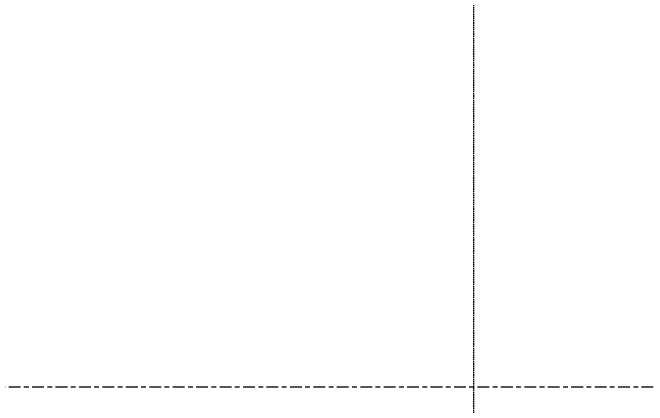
# Model space of a CAD drawing. Header units: millimetres. Extents: x -187664 to 435448, y -313239 to 299894.
# Drawn here: x 96619 to 97478, y -292972 to -292440 of the extents above; entities that cross this region are included whole.
import ezdxf

# ---------------------------------------------------------------- set-up
doc = ezdxf.new("R2010")
doc.units = ezdxf.units.MM
doc.linetypes.add('Centre', pattern=[31.75, 6.35, -4.7625, 15.875, -4.7625])
doc.linetypes.add('DPA_Hidden 50', pattern=[3, 2, -1])
for name, color, linetype, lineweight in [('A-ANNO-DIMS', 7, 'Continuous', 9), ('A-DETL', 7, 'Continuous', 70), ('A-FLOR-LEVL', 7, 'Continuous', 35)]:
    doc.layers.add(name, color=color, linetype=linetype, lineweight=lineweight)
doc.styles.add('Arial_2', font='arial.ttf', dxfattribs={"height": 300})
doc.dimstyles.new('DPA-DIM-3_0_T-T', dxfattribs={"dimscale": 304.8, "dimtxt": 306.07782, "dimasz": 0.656168, "dimexe": 0.656168, "dimexo": 0.0625, "dimgap": 0.164042, "dimtad": 1, "dimdec": 0, "dimzin": 0, "dimdsep": 46, "dimtxsty": 'Arial_2', "dimblk1": 'OBLIQUE', "dimblk2": 'OBLIQUE', "dimsah": 1, "dimcen": 0.09, "dimdle": 0.656168, "dimclrd": 7, "dimclre": 7, "dimclrt": 7, "dimadec": 8, "dimazin": 0, "dimtfac": 1, "dimtdec": 4, "dimtix": 1, "dimtmove": 0, "dimatfit": 3, "dimfxl": 1.312336, "dimfxlon": 1, "dimtvp": 1, "dimtolj": 1, "dimtzin": 0, "dimarcsym": 2})

# ---------------------------------------------------------------- blocks, each defined once
blk = doc.blocks.new('_Oblique')
at = {"color": 7, "linetype": 'ByBlock', "lineweight": -2}
blk.add_line((-0.5, -0.5), (0.5, 0.5), dxfattribs=at)
blk = doc.blocks.new('*D3773')
at = {"layer": 'A-ANNO-DIMS', "color": 7, "lineweight": -2, "transparency": 16777216}
for p, q in [((96492.46, -290696.75), (96492.46, -294096.75)), ((96873.41, -290896.75), (96292.46, -290896.75)), ((96873.41, -293896.75), (96292.46, -293896.75))]:
    blk.add_line(p, q, dxfattribs=at)
at = {"layer": 'A-ANNO-DIMS', "color": 7, "lineweight": -2, "transparency": 16777216, "xscale": 200, "yscale": 200, "zscale": 200}
for p, rotation in [((96492.46, -290896.75), 90), ((96492.46, -293896.75), 270)]:
    blk.add_blockref('_Oblique', p, dxfattribs=dict(at, rotation=rotation))
at = {"layer": 'A-ANNO-DIMS', "color": 7, "transparency": 16777216, "insert": (96289.19, -292396.75), "char_height": 300, "width": 1107.5308, "attachment_point": 5, "rotation": 90, "style": 'Arial_2'}
blk.add_mtext('\\A1;3000', dxfattribs=at)

msp = doc.modelspace()

# ---------------------------------------------------------------- linework, layer by layer
at = {"layer": 'A-DETL', "color": 7, "linetype": 'DPA_Hidden 50', "lineweight": 9}
msp.add_line((97242.88, -289896.753), (97242.88, -294996.753), dxfattribs=at)
at = {"layer": 'A-FLOR-LEVL', "color": 7, "linetype": 'Centre', "lineweight": 9}
msp.add_line((80346.074, -292946.753), (141931.854, -292946.753), dxfattribs=at)

# ---------------------------------------------------------------- dimensions: what is measured, and where the dimension line sits
at = {"layer": 'A-ANNO-DIMS', "color": 7}
dim = msp.add_linear_dim(base=(96492.46, -293896.753), p1=(96892.46, -290896.753), p2=(96892.46, -293896.753), angle=90, dimstyle='DPA-DIM-3_0_T-T', override={"dimpost": '<>', "dimclrd": 7, "dimclre": 7, "dimclrt": 7, "dimfxl": 3000}, dxfattribs=at)
dim.commit()
dim.dimension.update_dxf_attribs({"geometry": '*D3773', "text_midpoint": (96289.186, -292396.753)})

doc.saveas('drawing.dxf')
